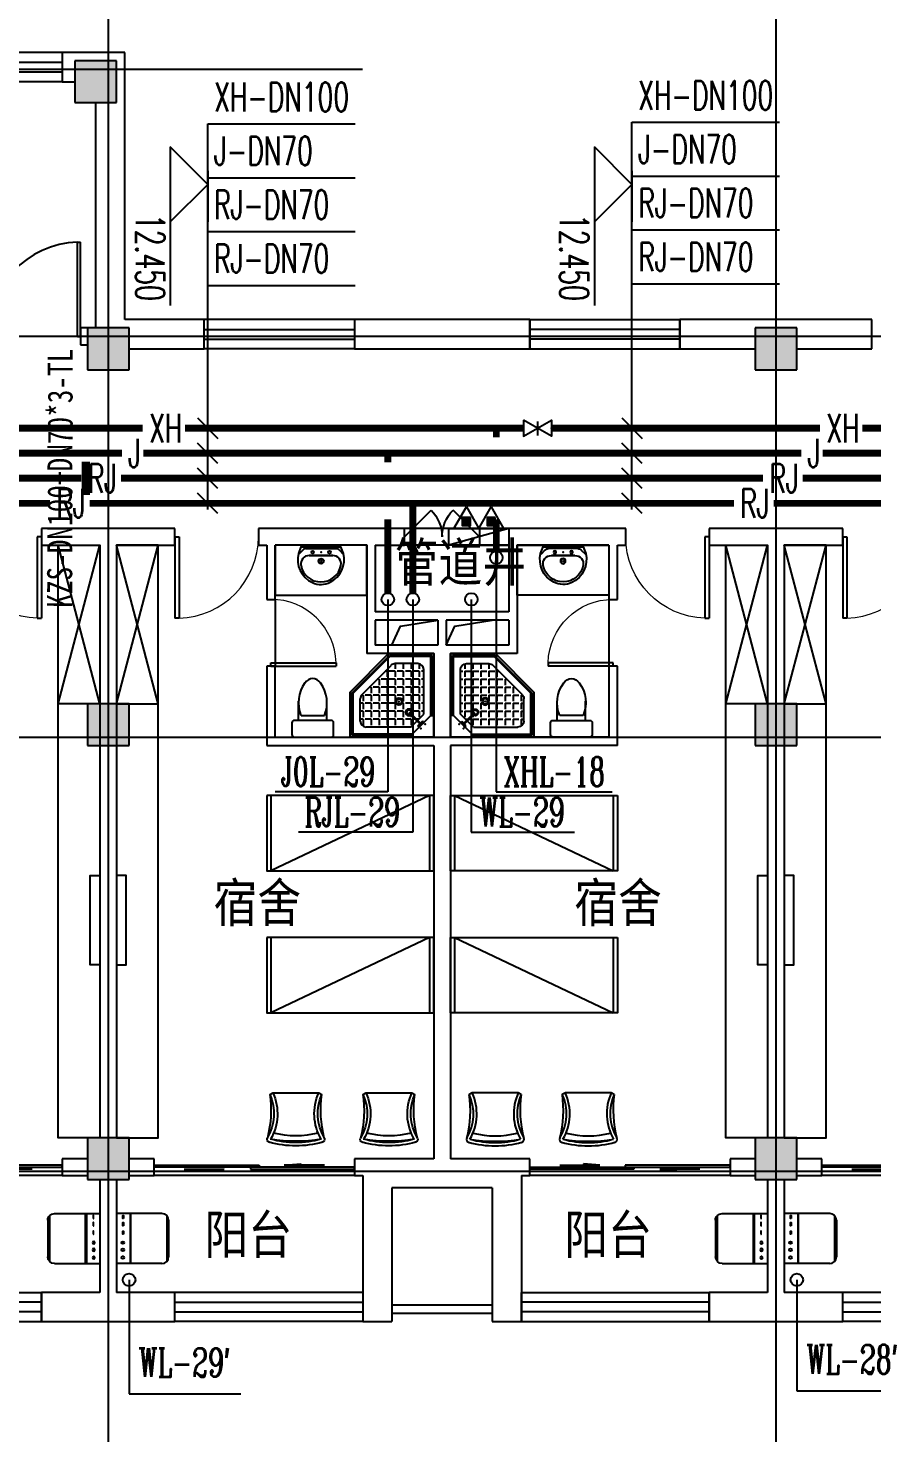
# Model space of a CAD drawing. Extents: x 0 to 2838408, y -923048 to 203859.
# Drawn here: x 2360257 to 2370367, y -689675 to -672850 of the extents above; entities that cross this region are included whole.
import ezdxf
from ezdxf.enums import TextEntityAlignment as Align

# ---------------------------------------------------------------- set-up
doc = ezdxf.new("R2010")
doc.units = 0
doc.header["$LTSCALE"] = 1000
for name, color, linetype in [('A-Fixt', 81, 'Continuous'), ('CLAYER', 7, 'Continuous'), ('COLUMN', 9, 'Continuous'), ('DIM_污水', 3, 'Continuous'), ('DIM_消防', 3, 'Continuous'), ('DIM_热给水', 3, 'Continuous'), ('DIM_给水', 3, 'Continuous'), ('DOOR_FIRE', 4, 'Continuous'), ('DOTE', 8, 'Continuous'), ('E2-栏杆', 92, 'Continuous'), ('EQUIP_灭火器', 7, 'Continuous'), ('PIPE-消防', 1, 'Continuous'), ('PIPE-热给水', 5, 'Continuous'), ('PIPE-给水', 3, 'Continuous'), ('PUB_HATCH', 8, 'Continuous'), ('PUB_TEXT', 7, 'Continuous'), ('TEXT_消防', 7, 'Continuous'), ('TEXT_热给水', 7, 'Continuous'), ('TEXT_给水', 7, 'Continuous'), ('TWT_ELEV', 3, 'Continuous'), ('VALVE_消防', 7, 'Continuous'), ('VPIPE-污水', 2, 'Continuous'), ('VPIPE-消防', 1, 'Continuous'), ('VPIPE-热给水', 5, 'Continuous'), ('VPIPE-给水', 3, 'Continuous'), ('WALL', 9, 'Continuous'), ('WINDOW', 4, 'Continuous'), ('WP_F', 1, 'Continuous'), ('XREF', 8, 'Continuous'), ('抗震支吊架', 2, 'Continuous'), ('洁具', 213, 'Continuous'), ('配景', 3, 'Continuous'), ('附件', 70, 'Continuous')]:
    doc.layers.add(name, color=color, linetype=linetype)
doc.styles.add('_TWT_DIM_ELE', font='SIMPLEX', dxfattribs={"width": 0.8, "height": 2.3, "bigfont": 'HZTXT'})
doc.styles.add('_TWT_PIPEDN', font='SIMPLEX', dxfattribs={"width": 0.8, "height": 2.3, "bigfont": 'HZTXT'})
doc.styles.add('_TWT_PIPETEXT', font='SIMPLEX', dxfattribs={"width": 0.8, "height": 2.3, "bigfont": 'HZTXT'})
doc.styles.add('_TWT_SERIAL', font='COMPLEX', dxfattribs={"width": 0.8, "height": 2.3, "bigfont": 'HZTXT'})
doc.styles.add('HZ', font='aaa等高度-单线.shx', dxfattribs={"width": 0.7, "height": 50, "bigfont": 'aaa-hztxt.shx'})
doc.styles.add('kzcad', font='', dxfattribs={"width": 0.8})
doc.styles.get("Standard").update_dxf_attribs({"font": 'geniso.shx', "bigfont": 'hztxt.shx'})
doc.styles.get('kzcad').set_extended_font_data('SimSun')

# ---------------------------------------------------------------- blocks, each defined once
blk = doc.blocks.new('$TwtSys$00000546')
h = blk.add_hatch()
h.set_pattern_fill('ANSI31', color=256, scale=200, style=0)
h.set_pattern_definition([(45, (-38543.802, -6670.83), (-17.67767, 17.67767), [])])
h.paths.add_polyline_path([(-65, 174), (65, 174), (65, 44), (-65, 44)])
for points in [[(0, 344), (-198, 0), (198, 0)], [(-65, 174), (65, 174), (65, 44), (-65, 44)]]:
    blk.add_lwpolyline(points, close=True)
blk = doc.blocks.new('A$C29581A72')
at = {"layer": '附件'}
blk.add_line((750, 200), (30, 0), dxfattribs=at)
blk.add_lwpolyline([(30, 200), (750, 200), (750, 0), (30, 0), (30, 200)], dxfattribs=at)
blk.add_solid([(750, 200), (30, 0), (750, 0), (750, 200)], dxfattribs=at)
at = {"layer": 'EQUIP_灭火器', "xscale": 0.75, "yscale": -0.75, "zscale": 0.75, "rotation": 180}
for p in [(241, 200), (539, 200)]:
    blk.add_blockref('$TwtSys$00000546', p, dxfattribs=at)
at = {"style": 'HZ', "flags": 1}
for tag in ['WHAT', 'SPEC', 'UNIT']:
    blk.add_attdef(tag, (375, 0), '', height=0.001, dxfattribs=at)
blk = doc.blocks.new('1F平面-CAD导入_dwg_Drawing4_t3_dwg_$plan$00001613-474159-1F-927810-1F')
at = {"layer": '洁具'}
for p, q in [((-200, 170), (-430, 170)), ((-30, 250), (-170, 250)), ((-260, -140), (-260, 140)), ((-200, -170), (-200, -220)), ((-170, -250), (-30, -250))]:
    blk.add_line(p, q, dxfattribs=at)
for points in [[(-200, 220), (-200, 170), (-200, -170), (-430, -170)], [(0, -220), (0, 220)]]:
    blk.add_lwpolyline(points, dxfattribs=at)
for centre, radius, start, end in [((-413, -227), 398, 67.4505, 126.6381), ((-170, 220), 30, 90, 180), ((-30, 220), 30, 0, 90), ((-590, 0), 110, 123.4509, 236.5491), ((-413, 227), 398, 233.3619, 292.5495), ((-170, -220), 30, 180, 270), ((-30, -220), 30, 270, 0)]:
    blk.add_arc(centre, radius, start, end, dxfattribs=at)
blk = doc.blocks.new('$lvtry$00000169')
at = {"color": 0}
for p, q in [((259, -36), (259, 0)), ((259, -36), (36, -259)), ((276, -120), (120, -276)), ((144, -151), (291, -298)), ((151, -144), (298, -291)), ((259, -24), (976, -24)), ((259, -36), (964, -36)), ((270, -213), (270, -143)), ((276, -120), (808, -120)), ((366, -213), (366, -143)), ((462, -213), (462, -143)), ((558, -213), (558, -143)), ((655, -213), (655, -143)), ((751, -213), (751, -143)), ((847, -213), (847, -143)), ((964, -36), (976, -24)), ((964, -36), (964, -525)), ((976, -24), (976, -530)), ((36, -259), (0, -259)), ((24, -259), (24, -976)), ((36, -259), (36, -964)), ((120, -276), (120, -808)), ((120, -309), (147, -309)), ((173, -309), (173, -239)), ((173, -309), (243, -309)), ((173, -405), (173, -335)), ((183, -213), (205, -213)), ((220, -213), (243, -213)), ((270, -213), (340, -213)), ((270, -263), (270, -239)), ((270, -405), (270, -335)), ((334, -309), (340, -309)), ((366, -213), (436, -213)), ((366, -309), (366, -239)), ((366, -309), (436, -309)), ((366, -405), (366, -335)), ((462, -213), (532, -213)), ((462, -309), (462, -239)), ((462, -309), (532, -309)), ((462, -405), (462, -335)), ((558, -213), (628, -213)), ((558, -309), (558, -239)), ((558, -309), (628, -309)), ((558, -405), (558, -335)), ((655, -213), (725, -213)), ((655, -309), (655, -239)), ((655, -309), (725, -309)), ((655, -405), (655, -335)), ((751, -213), (821, -213)), ((751, -309), (751, -239)), ((751, -309), (821, -309)), ((751, -405), (751, -335)), ((847, -213), (880, -213)), ((847, -309), (847, -239)), ((847, -309), (880, -309)), ((847, -405), (847, -335)), ((880, -192), (880, -460)), ((120, -405), (147, -405)), ((120, -501), (147, -501)), ((173, -405), (243, -405)), ((173, -501), (173, -431)), ((173, -501), (243, -501)), ((270, -405), (340, -405)), ((270, -501), (270, -431)), ((270, -501), (340, -501)), ((366, -405), (379, -405)), ((366, -501), (366, -431)), ((366, -501), (436, -501)), ((462, -405), (532, -405)), ((462, -501), (462, -431)), ((462, -501), (532, -501)), ((558, -405), (628, -405)), ((558, -501), (558, -431)), ((558, -501), (628, -501)), ((655, -405), (725, -405)), ((655, -501), (655, -431)), ((655, -501), (725, -501)), ((751, -405), (821, -405)), ((751, -501), (751, -431)), ((751, -501), (821, -501)), ((847, -405), (880, -405)), ((847, -501), (847, -431)), ((847, -501), (867, -501)), ((120, -598), (147, -598)), ((173, -598), (173, -528)), ((173, -598), (243, -598)), ((173, -694), (173, -624)), ((270, -598), (270, -528)), ((270, -598), (340, -598)), ((270, -694), (270, -624)), ((366, -598), (366, -528)), ((366, -598), (436, -598)), ((366, -694), (366, -624)), ((462, -598), (462, -528)), ((462, -598), (532, -598)), ((462, -694), (462, -624)), ((859, -511), (511, -859)), ((964, -525), (525, -964)), ((976, -530), (530, -976)), ((558, -598), (558, -528)), ((558, -598), (628, -598)), ((558, -694), (558, -624)), ((655, -598), (655, -528)), ((655, -598), (725, -598)), ((655, -694), (655, -624)), ((751, -598), (751, -528)), ((751, -598), (773, -598)), ((964, -525), (976, -530)), ((120, -694), (147, -694)), ((120, -790), (147, -790)), ((173, -694), (243, -694)), ((173, -790), (173, -720)), ((173, -790), (243, -790)), ((173, -878), (173, -816)), ((270, -694), (340, -694)), ((270, -790), (270, -720)), ((270, -790), (340, -790)), ((270, -880), (270, -816)), ((366, -694), (436, -694)), ((366, -790), (366, -720)), ((366, -790), (436, -790)), ((366, -880), (366, -816)), ((462, -694), (532, -694)), ((462, -790), (462, -720)), ((462, -790), (532, -790)), ((462, -880), (462, -816)), ((558, -694), (628, -694)), ((558, -790), (558, -720)), ((558, -790), (580, -790)), ((655, -694), (676, -694)), ((36, -964), (24, -976)), ((24, -976), (530, -976)), ((36, -964), (525, -964)), ((192, -880), (460, -880)), ((525, -964), (530, -976))]:
    blk.add_line(p, q, dxfattribs=at)
blk.add_lwpolyline([(0, 0), (0, -1000), (540, -1000), (1000, -540), (1000, 0)], close=True)
for points in [[(0, 0), (0, -1000)], [(0, 0), (1000, 0)], [(1000, 0), (1000, -540)], [(136, -190), (148, -178), (132, -162), (121, -174)], [(190, -136), (178, -148), (162, -132), (174, -121)], [(1000, -540), (540, -1000)], [(0, -1000), (540, -1000)]]:
    blk.add_lwpolyline(points, close=True, dxfattribs=at)
for radius in [43.8, 31.1]:
    blk.add_circle((416, -428), radius, dxfattribs=at)
for centre, radius, start, end in [((808, -192), 72, 0, 90), ((296, -296), 40.6, 142.583, 128.4197), ((296, -296), 28.6, 145.828, 125.6599), ((808, -460), 72, 315, 0), ((192, -808), 72, 180, 270), ((460, -808), 72, 270, 315)]:
    blk.add_arc(centre, radius, start, end, dxfattribs=at)
for p in [(103, -156, 0), (156, -102, 0), (416, -428, 0)]:
    blk.add_point(p, dxfattribs=at)
blk = doc.blocks.new('$lvtry$00000178')
at = {"color": 0}
for p, q in [((-238, 0), (238, 0)), ((-214, -36), (-272, -91)), ((-180, -23), (180, -23)), ((-142, -105), (140, -105)), ((140, -105), (-142, -105)), ((216, -37), (268, -91))]:
    blk.add_line(p, q, dxfattribs=at)
blk.add_lwpolyline([(-104, -430, 0.224698), (110, -425, 0.348046), (269, -79), (239, 0), (-241, 0), (-271, -79, 0.356844)], format="xyb", close=True, dxfattribs=at)
for centre, radius in [((-100, -65), 16.3), ((1, -172), 31.6), ((100, -65), 16.3)]:
    blk.add_circle(centre, radius, dxfattribs=at)
at = {"color": 0, "lineweight": 13}
blk.add_circle((1, -172), 23, dxfattribs=at)
at = {"color": 0}
for centre, radius, start, end in [((-142, -205), 100, 90, 190.5602), ((-180, -73), 50, 90, 133.181), ((140, -205), 100, 349.4398, 90), ((180, -73), 50, 44.5607, 90), ((-1, -179), 243, 190.5602, 349.4398)]:
    blk.add_arc(centre, radius, start, end, dxfattribs=at)
for p in [(0, -65), (1, -172)]:
    blk.add_point(p, dxfattribs=at)
blk = doc.blocks.new('A$C70365C93')
at = {"layer": '洁具'}
blk.add_lwpolyline([(-1900, 2300), (-1900, 1700), (-800, 1700), (-800, 2300)], close=True, dxfattribs=at)
blk.add_blockref('$lvtry$00000178', (-1350, 2280), dxfattribs=at)
at = {"layer": '洁具', "rotation": 180}
blk.add_blockref('$lvtry$00000169', (0, 0), dxfattribs=at)
at = {"layer": '洁具', "extrusion": (0, 0, -1), "xscale": -1, "zscale": -1, "rotation": 90}
blk.add_blockref('1F平面-CAD导入_dwg_Drawing4_t3_dwg_$plan$00001613-474159-1F-927810-1F', (1450, 0), dxfattribs=at)
blk = doc.blocks.new('单人床')
at = {"layer": 'A-Fixt'}
for p, q in [((47774, 13973), (48674, 13973)), ((47774, 12073), (48674, 13973)), ((47774, 12073), (48674, 12073))]:
    blk.add_line(p, q, dxfattribs=at)
blk.add_lwpolyline([(47774, 14023), (48674, 14023), (48674, 12023), (47774, 12023), (47774, 14023)], dxfattribs=at)
blk = doc.blocks.new('CH_AP01')
for p, q in [((-311, 17), (-275, 0)), ((-275, 0), (275, 0)), ((275, 0), (311, 17))]:
    blk.add_line(p, q)
for centre, radius, start, end in [((-307, 555), 37.8, 100.1859, 202.8359), ((-1658, 202), 1360, 352.1659, 14.4283), ((-824, 250), 563, 335.5038, 31.0903), ((0, -579), 1213, 74.7104, 105.2896), ((0, -579), 1173, 75.0287, 104.9713), ((0, -1278), 1857, 80.611, 99.389), ((-824, 250), 603, 335.5038, 30.2691), ((0, -579), 1093, 75.8767, 104.1233), ((824, 250), 603, 149.7309, 204.4962), ((824, 250), 563, 148.9097, 204.4962), ((1658, 202), 1360, 165.5717, 187.8341), ((307, 555), 37.8, 337.1641, 79.8141)]:
    blk.add_arc(centre, radius, start, end)
blk = doc.blocks.new('A$C61295E98')
at = {"color": 3}
for p, q in [((544, 598), (0, 598)), ((0, 598), (0, 0)), ((161, 598), (161, 0)), ((170, 0), (170, 598)), ((603, 572), (603, 26)), ((624, 518), (624, 80)), ((544, 0), (0, 0))]:
    blk.add_line(p, q, dxfattribs=at)
for points in [[(82, 540), (75, 540), (75, 577), (82, 577)], [(82, 453), (75, 453), (75, 490), (82, 490)], [(82, 353), (75, 353), (75, 389), (82, 389)]]:
    blk.add_lwpolyline(points, close=True, dxfattribs=at)
for centre in [(74, 250), (74, 164), (74, 71)]:
    blk.add_circle(centre, 15.7, dxfattribs=at)
for centre, start, end in [((544, 518), 360, 90), ((544, 80), 270, 0)]:
    blk.add_arc(centre, 80, start, end, dxfattribs=at)
blk = doc.blocks.new('宿舍')
at = {"layer": 'A-Fixt'}
for p, q in [((47854, 13802), (48354, 15702)), ((48354, 13802), (47854, 15702)), ((47854, 13802), (48354, 13802))]:
    blk.add_line(p, q, dxfattribs=at)
for points in [[(47854, 8602), (48354, 8602), (48354, 15702), (47854, 15702)], [(47854, 10676), (47970, 10676), (47970, 11743), (47854, 11743)]]:
    blk.add_lwpolyline(points, close=True, dxfattribs=at)
at = {"xscale": -1, "rotation": 90}
for p in [(63677, 60475), (63677, 58775)]:
    blk.add_blockref('单人床', p, dxfattribs=at)
at = {"layer": 'A-Fixt', "xscale": -1, "rotation": 180}
for p in [(50002, 9140), (51117, 9140)]:
    blk.add_blockref('CH_AP01', p, dxfattribs=at)
at = {"layer": '配景', "color": 252}
blk.add_blockref('A$C61295E98', (47854, 7097), dxfattribs=at)
blk = doc.blocks.new('$WINLIB2D$00000001')
at = {"color": 0}
for points in [[(-0.5, 0.5), (-0.5, -0.5)], [(-0.5, 0.5), (0.5, 0.5)], [(0.5, -0.5), (0.5, 0.5)], [(0.5, 0.1667), (-0.5, 0.1667)], [(0.5, -0.1667), (-0.5, -0.1667)], [(-0.5, -0.5), (0.5, -0.5)]]:
    blk.add_lwpolyline(points, dxfattribs=at)
blk = doc.blocks.new('$DorLib2D$00000131')
at = {"color": 0, "linetype": 'Continuous'}
for p, q in [((0.15, 0.125), (0.2319, 0.1973)), ((0.2319, 0.1973), (0.2319, 0.125)), ((-0.5, 0.125), (-0.5, 0)), ((0.0192, 0.125), (-0.5, 0.125)), ((0.0192, 0), (0.0192, 0.125)), ((0.35, 0.125), (0.15, 0.125)), ((-0.5, 0), (0.0192, 0)), ((-0.024, 0), (0.5, 0)), ((-0.024, -0.125), (-0.024, 0)), ((0.5, 0), (0.5, -0.125)), ((-0.35, -0.125), (-0.15, -0.125)), ((-0.2319, -0.1973), (-0.2319, -0.125)), ((-0.15, -0.125), (-0.2319, -0.1973)), ((0.5, -0.125), (-0.024, -0.125))]:
    blk.add_line(p, q, dxfattribs=at)
blk = doc.blocks.new('$DorLib2D$00000225')
at = {"color": 0}
for p, q in [((0.475, -0.001), (0.475, 0.752)), ((0.475, 0.752), (0.5, 0.752)), ((0.5, -0.001), (0.5, 0.752)), ((-0.5, 0), (-0.5, 0.252)), ((-0.475, 0.252), (-0.5, 0.252)), ((-0.475, 0), (-0.475, 0.252)), ((-0.475, 0), (-0.5, 0)), ((0.475, -0.001), (0.5, -0.001))]:
    blk.add_line(p, q, dxfattribs=at)
for centre, radius, start, end in [((0.505, -0.002), 0.755, 92.2493, 179.7238), ((-0.501, 0.003), 0.251, 359.7899, 84.0974)]:
    blk.add_arc(centre, radius, start, end, dxfattribs=at)
blk = doc.blocks.new('$DorLib2D$00000116')
at = {"color": 0}
for p, q in [((-0.5, 0), (-0.146, 0.354)), ((0.5, 0), (0.146, 0.354))]:
    blk.add_line(p, q, dxfattribs=at)
for centre, start, end in [((-0.5, 0), 0, 45), ((0.5, 0), 135, 180)]:
    blk.add_arc(centre, 0.5, start, end, dxfattribs=at)
blk = doc.blocks.new('$DorLib2D$00000001')
for p, q in [((0.45, 0.975), (0.5, 0.975)), ((0.45, 0), (0.45, 0.975)), ((0.5, 0), (0.5, 0.975)), ((0.5, 0), (0.45, 0))]:
    blk.add_line(p, q)
at = {"lineweight": 13}
blk.add_arc((0.475, 0), 0.975, 91.4693, 180, dxfattribs=at)
blk = doc.blocks.new('4F1')
at = {"layer": 'PUB_HATCH'}
for points in [[(2361316.7, -673241.3), (2360816.7, -673241.3), (2360816.7, -673741.3), (2361316.7, -673741.3)], [(2361466.7, -676441.3), (2360966.7, -676441.3), (2360966.7, -676941.3), (2361466.7, -676941.3)], [(2369466.7, -676441.3), (2368966.7, -676441.3), (2368966.7, -676941.3), (2369466.7, -676941.3)], [(2361466.7, -680941.3), (2360966.7, -680941.3), (2360966.7, -681441.3), (2361466.7, -681441.3)], [(2369466.7, -680941.3), (2368966.7, -680941.3), (2368966.7, -681441.3), (2369466.7, -681441.3)], [(2361466.7, -686141.3), (2360966.7, -686141.3), (2360966.7, -686641.3), (2361466.7, -686641.3)], [(2369466.7, -686141.3), (2368966.7, -686141.3), (2368966.7, -686641.3), (2369466.7, -686641.3)]]:
    blk.add_hatch(color=256, dxfattribs=at).paths.add_polyline_path(points)
for points in [[(2364616.7, -680241.3), (2364720.3, -680011), (2365166.7, -679941.3)], [(2365266.7, -680241.3), (2365370.3, -680011), (2365816.7, -679941.3)]]:
    blk.add_lwpolyline(points)
at = {"layer": 'COLUMN'}
for p, q in [((2361316.7, -673241.3), (2360816.7, -673241.3)), ((2360816.7, -673241.3), (2360816.7, -673741.3)), ((2361316.7, -673741.3), (2361316.7, -673241.3)), ((2360816.7, -673741.3), (2361316.7, -673741.3)), ((2361466.7, -676441.3), (2360966.7, -676441.3)), ((2360966.7, -676441.3), (2360966.7, -676941.3)), ((2361466.7, -676941.3), (2361466.7, -676441.3)), ((2369466.7, -676441.3), (2368966.7, -676441.3)), ((2368966.7, -676441.3), (2368966.7, -676941.3)), ((2369466.7, -676941.3), (2369466.7, -676441.3)), ((2360966.7, -676941.3), (2361466.7, -676941.3)), ((2368966.7, -676941.3), (2369466.7, -676941.3)), ((2361466.7, -680941.3), (2360966.7, -680941.3)), ((2360966.7, -680941.3), (2360966.7, -681441.3)), ((2361466.7, -681441.3), (2361466.7, -680941.3)), ((2369466.7, -680941.3), (2368966.7, -680941.3)), ((2368966.7, -680941.3), (2368966.7, -681441.3)), ((2369466.7, -681441.3), (2369466.7, -680941.3)), ((2360966.7, -681441.3), (2361466.7, -681441.3)), ((2368966.7, -681441.3), (2369466.7, -681441.3)), ((2361466.7, -686141.3), (2360966.7, -686141.3)), ((2360966.7, -686141.3), (2360966.7, -686641.3)), ((2361466.7, -686641.3), (2361466.7, -686141.3)), ((2369466.7, -686141.3), (2368966.7, -686141.3)), ((2368966.7, -686141.3), (2368966.7, -686641.3)), ((2369466.7, -686641.3), (2369466.7, -686141.3)), ((2360966.7, -686641.3), (2361466.7, -686641.3)), ((2368966.7, -686641.3), (2369466.7, -686641.3))]:
    blk.add_line(p, q, dxfattribs=at)
at = {"layer": 'DOOR_FIRE'}
for p, q in [((2365666.7, -678841.3), (2364766.7, -678841.3)), ((2365666.7, -679041.3), (2364766.7, -679041.3))]:
    blk.add_line(p, q, dxfattribs=at)
at = {"layer": 'DOTE'}
for p, q in [((2361216.7, -606941.3), (2361216.7, -690141.3)), ((2369216.7, -606941.3), (2369216.7, -690141.3)), ((2343216.7, -673341.3), (2364264.3, -673341.3)), ((2343216.7, -676541.3), (2453916.7, -676541.3)), ((2343216.7, -681341.3), (2453916.7, -681341.3)), ((2343216.7, -686541.3), (2453916.7, -686541.3)), ((2343216.7, -686541.3), (2453916.7, -686541.3))]:
    blk.add_line(p, q, dxfattribs=at)
at = {"layer": 'E2-栏杆'}
for points in [[(2364616.7, -688141.3), (2365816.7, -688141.3)], [(2364616.7, -688241.3), (2365816.7, -688241.3)]]:
    blk.add_lwpolyline(points, dxfattribs=at)
at = {"layer": 'WALL'}
for p, q in [((2361416.7, -673141.3), (2360666.7, -673141.3)), ((2360666.7, -673141.3), (2360666.7, -673491.3)), ((2361416.7, -676341.3), (2361416.7, -673141.3)), ((2360666.7, -673491.3), (2360816.7, -673491.3)), ((2361066.7, -676441.3), (2361066.7, -673741.3)), ((2362366.7, -676341.3), (2361416.7, -676341.3)), ((2362366.7, -676691.3), (2362366.7, -676341.3)), ((2366266.7, -676341.3), (2364166.7, -676341.3)), ((2364166.7, -676341.3), (2364166.7, -676691.3)), ((2366266.7, -676691.3), (2366266.7, -676341.3)), ((2369216.7, -676341.3), (2368066.7, -676341.3)), ((2368066.7, -676341.3), (2368066.7, -676691.3)), ((2370366.7, -676341.3), (2369216.7, -676341.3)), ((2370366.7, -676691.3), (2370366.7, -676341.3)), ((2360966.7, -676441.3), (2360886.7, -676441.3)), ((2360886.7, -676441.3), (2360886.7, -676641.3)), ((2360886.7, -676641.3), (2360966.7, -676641.3)), ((2361466.7, -676691.3), (2362366.7, -676691.3)), ((2364166.7, -676691.3), (2366266.7, -676691.3)), ((2368066.7, -676691.3), (2368966.7, -676691.3)), ((2369466.7, -676691.3), (2370366.7, -676691.3)), ((2361216.7, -678841.3), (2360416.7, -678841.3)), ((2360416.7, -678841.3), (2360416.7, -679041.3)), ((2362016.7, -678841.3), (2361216.7, -678841.3)), ((2362016.7, -679041.3), (2362016.7, -678841.3)), ((2363116.7, -678841.3), (2363016.7, -678841.3)), ((2363016.7, -678841.3), (2363016.7, -679041.3)), ((2364316.7, -678841.3), (2363116.7, -678841.3)), ((2364766.7, -678841.3), (2364316.7, -678841.3)), ((2364766.7, -679041.3), (2364766.7, -678841.3)), ((2366116.7, -678841.3), (2365666.7, -678841.3)), ((2365666.7, -678841.3), (2365666.7, -679041.3)), ((2367316.7, -678841.3), (2366116.7, -678841.3)), ((2367416.7, -678841.3), (2367316.7, -678841.3)), ((2367416.7, -679041.3), (2367416.7, -678841.3)), ((2369216.7, -678841.3), (2368416.7, -678841.3)), ((2368416.7, -678841.3), (2368416.7, -679041.3)), ((2370016.7, -678841.3), (2369216.7, -678841.3)), ((2370016.7, -679041.3), (2370016.7, -678841.3)), ((2360416.7, -679041.3), (2361116.7, -679041.3)), ((2361116.7, -679041.3), (2361116.7, -680941.3)), ((2361316.7, -679041.3), (2361316.7, -680941.3)), ((2361316.7, -679041.3), (2362016.7, -679041.3)), ((2363016.7, -679041.3), (2363116.7, -679041.3)), ((2363116.7, -679041.3), (2363116.7, -679691.3)), ((2364316.7, -679041.3), (2363216.7, -679041.3)), ((2363216.7, -679691.3), (2363216.7, -679041.3)), ((2364316.7, -679041.3), (2364316.7, -679841.3)), ((2364416.7, -679041.3), (2364766.7, -679041.3)), ((2364416.7, -679041.3), (2364416.7, -679841.3)), ((2365666.7, -679041.3), (2366016.7, -679041.3)), ((2366016.7, -679041.3), (2366016.7, -679841.3)), ((2367216.7, -679041.3), (2366116.7, -679041.3)), ((2366116.7, -679041.3), (2366116.7, -679841.3)), ((2367216.7, -679041.3), (2367216.7, -679691.3)), ((2367316.7, -679691.3), (2367316.7, -679041.3)), ((2367316.7, -679041.3), (2367416.7, -679041.3)), ((2368416.7, -679041.3), (2369116.7, -679041.3)), ((2369116.7, -679041.3), (2369116.7, -680941.3)), ((2369316.7, -679041.3), (2369316.7, -680941.3)), ((2369316.7, -679041.3), (2370016.7, -679041.3)), ((2363116.7, -679691.3), (2363216.7, -679691.3)), ((2367216.7, -679691.3), (2367316.7, -679691.3)), ((2364316.7, -679841.3), (2364316.7, -680341.3)), ((2365216.7, -679841.3), (2364416.7, -679841.3)), ((2366016.7, -679841.3), (2365216.7, -679841.3)), ((2366116.7, -679841.3), (2366116.7, -680341.3)), ((2365166.7, -679941.3), (2364416.7, -679941.3)), ((2364416.7, -679941.3), (2364416.7, -680241.3)), ((2365166.7, -679941.3), (2365166.7, -680241.3)), ((2366016.7, -679941.3), (2365266.7, -679941.3)), ((2365266.7, -679941.3), (2365266.7, -680241.3)), ((2366016.7, -679941.3), (2366016.7, -680241.3)), ((2365116.7, -680341.3), (2364316.7, -680341.3)), ((2365166.7, -680241.3), (2364416.7, -680241.3)), ((2365116.7, -680341.3), (2365116.7, -681341.3)), ((2366016.7, -680241.3), (2365266.7, -680241.3)), ((2365316.7, -680341.3), (2365316.7, -681341.3)), ((2366116.7, -680341.3), (2365316.7, -680341.3)), ((2363216.7, -680491.3), (2363116.7, -680491.3)), ((2363116.7, -680491.3), (2363116.7, -681441.3)), ((2363216.7, -681341.3), (2363216.7, -680491.3)), ((2367316.7, -680491.3), (2367216.7, -680491.3)), ((2367216.7, -680491.3), (2367216.7, -681341.3)), ((2367316.7, -681441.3), (2367316.7, -680491.3)), ((2363216.7, -681341.3), (2365116.7, -681341.3)), ((2367216.7, -681341.3), (2365316.7, -681341.3)), ((2361116.7, -681441.3), (2361116.7, -686141.3)), ((2361316.7, -681441.3), (2361316.7, -686141.3)), ((2363116.7, -681441.3), (2365116.7, -681441.3)), ((2365116.7, -681441.3), (2365116.7, -686391.3)), ((2367316.7, -681441.3), (2365316.7, -681441.3)), ((2365316.7, -681441.3), (2365316.7, -686391.3)), ((2369116.7, -681441.3), (2369116.7, -686141.3)), ((2369316.7, -681441.3), (2369316.7, -686141.3)), ((2360966.7, -686391.3), (2360666.7, -686391.3)), ((2360666.7, -686391.3), (2360666.7, -686591.3)), ((2361766.7, -686391.3), (2361466.7, -686391.3)), ((2361766.7, -686591.3), (2361766.7, -686391.3)), ((2364516.7, -686391.3), (2364166.7, -686391.3)), ((2364166.7, -686391.3), (2364166.7, -686591.3)), ((2365116.7, -686391.3), (2364516.7, -686391.3)), ((2365916.7, -686391.3), (2365316.7, -686391.3)), ((2366266.7, -686391.3), (2365916.7, -686391.3)), ((2366266.7, -686591.3), (2366266.7, -686391.3)), ((2368966.7, -686391.3), (2368666.7, -686391.3)), ((2368666.7, -686391.3), (2368666.7, -686591.3)), ((2369766.7, -686391.3), (2369466.7, -686391.3)), ((2369766.7, -686591.3), (2369766.7, -686391.3)), ((2360666.7, -686591.3), (2360966.7, -686591.3)), ((2361466.7, -686591.3), (2361766.7, -686591.3)), ((2364166.7, -686591.3), (2364266.7, -686591.3)), ((2364266.7, -686591.3), (2364266.7, -687991.3)), ((2366166.7, -686591.3), (2366166.7, -687991.3)), ((2366166.7, -686591.3), (2366266.7, -686591.3)), ((2368666.7, -686591.3), (2368966.7, -686591.3)), ((2369466.7, -686591.3), (2369766.7, -686591.3)), ((2361116.7, -686641.3), (2361116.7, -687991.3)), ((2361316.7, -686641.3), (2361316.7, -687991.3)), ((2364616.7, -686741.3), (2364616.7, -688341.3)), ((2365216.7, -686741.3), (2364616.7, -686741.3)), ((2365816.7, -686741.3), (2365216.7, -686741.3)), ((2365816.7, -686741.3), (2365816.7, -688341.3)), ((2369116.7, -686641.3), (2369116.7, -687991.3)), ((2369316.7, -686641.3), (2369316.7, -687991.3)), ((2361116.7, -687991.3), (2360416.7, -687991.3)), ((2360416.7, -687991.3), (2360416.7, -688341.3)), ((2362016.7, -687991.3), (2361316.7, -687991.3)), ((2362016.7, -688341.3), (2362016.7, -687991.3)), ((2364266.7, -687991.3), (2364266.7, -688341.3)), ((2366166.7, -688341.3), (2366166.7, -687991.3)), ((2369116.7, -687991.3), (2368416.7, -687991.3)), ((2368416.7, -687991.3), (2368416.7, -688341.3)), ((2370016.7, -687991.3), (2369316.7, -687991.3)), ((2370016.7, -688341.3), (2370016.7, -687991.3)), ((2360416.7, -688341.3), (2361216.7, -688341.3)), ((2361216.7, -688341.3), (2362016.7, -688341.3)), ((2364266.7, -688341.3), (2364616.7, -688341.3)), ((2365816.7, -688341.3), (2366166.7, -688341.3)), ((2368416.7, -688341.3), (2369216.7, -688341.3)), ((2369216.7, -688341.3), (2370016.7, -688341.3))]:
    blk.add_line(p, q, dxfattribs=at)
at = {"layer": 'WINDOW'}
for p, q in [((2363216.7, -679691.3), (2363216.7, -680491.3)), ((2367216.7, -679691.3), (2367216.7, -680491.3)), ((2360666.7, -686591.3), (2358266.7, -686591.3)), ((2364166.7, -686591.3), (2361766.7, -686591.3)), ((2368666.7, -686591.3), (2366266.7, -686591.3)), ((2372166.7, -686591.3), (2369766.7, -686591.3))]:
    blk.add_line(p, q, dxfattribs=at)
at = {"xscale": -1, "rotation": 359.9999999999999}
for name, p in [('宿舍', (2408970.6, -694743)), ('A$C70365C93', (2365316.7, -681341.3)), ('宿舍', (2416970.6, -694743))]:
    blk.add_blockref(name, p, dxfattribs=at)
for name, p in [('宿舍', (2313462.9, -694743)), ('A$C70365C93', (2365116.7, -681341.3)), ('宿舍', (2321462.9, -694743))]:
    blk.add_blockref(name, p)
at = {"layer": 'DOOR_FIRE', "zscale": 200}
for name, p, xscale, yscale, rotation in [('$DorLib2D$00000225', (2360136.7, -676541.3), -1500, -1500, 180), ('$DorLib2D$00000116', (2365216.7, -678941.3), 900, -900, 179.9999999994664)]:
    blk.add_blockref(name, p, dxfattribs=dict(at, xscale=xscale, yscale=yscale, rotation=rotation))
at = {"layer": 'WINDOW'}
for name, p, xscale, yscale, zscale, rotation in [('$WINLIB2D$00000001', (2359966.7, -673316.3), 1400, -350, 1400, 180), ('$DorLib2D$00000001', (2363166.7, -680091.3), 800, 800, 800, 269.9999999994664), ('$DorLib2D$00000001', (2367266.7, -680091.3), 800, -800, 800, 269.9999999994664), ('$DorLib2D$00000131', (2359466.7, -686491.3), -2400, 200, -2400, 180), ('$DorLib2D$00000131', (2362966.7, -686491.3), 2400, 200, 2400, 180), ('$DorLib2D$00000131', (2367466.7, -686491.3), -2400, 200, -2400, 180), ('$DorLib2D$00000131', (2370966.7, -686491.3), 2400, 200, 2400, 180), ('$WINLIB2D$00000001', (2359291.7, -688166.3), -2249.999999993481, -350, -2249.999999993481, 180), ('$WINLIB2D$00000001', (2363141.7, -688166.3), 2249.999999993481, -350, 2249.999999993481, 180), ('$WINLIB2D$00000001', (2367291.7, -688166.3), -2249.999999993481, -350, -2249.999999993481, 180), ('$WINLIB2D$00000001', (2371141.7, -688166.3), 2249.999999993481, -350, 2249.999999993481, 179.999999999996)]:
    blk.add_blockref(name, p, dxfattribs=dict(at, xscale=xscale, yscale=yscale, zscale=zscale, rotation=rotation))
for name, p, xscale, yscale, zscale in [('$WINLIB2D$00000001', (2363266.7, -676516.3), -1800, 350, -1800), ('$WINLIB2D$00000001', (2367166.7, -676516.3), 1800, 350, 1800), ('$DorLib2D$00000001', (2359916.7, -678941.3), 1000, -1000, 1000), ('$DorLib2D$00000001', (2362516.7, -678941.3), -1000, -1000, -1000), ('$DorLib2D$00000001', (2367916.7, -678941.3), 1000, -1000, 1000), ('$DorLib2D$00000001', (2370516.7, -678941.3), -1000, -1000, -1000)]:
    blk.add_blockref(name, p, dxfattribs=dict(at, xscale=xscale, yscale=yscale, zscale=zscale))
at = {"layer": 'CLAYER'}
blk.add_text('管道井', height=525, dxfattribs=at).set_placement((2364649.1, -679528.3))
at = {"layer": 'PUB_TEXT'}
for s, p in [('宿舍', (2362478.2, -683605.1)), ('宿舍', (2366800.4, -683605.1)), ('阳台', (2362370.5, -687579.4)), ('阳台', (2366681.1, -687579.4))]:
    blk.add_text(s, height=525, dxfattribs=at).set_placement(p)
blk = doc.blocks.new('$VALVE$00000296')
for points in [[(-125, 72), (-125, -72), (125, 72), (125, -72), (-125, 72)], [(0, 60), (0, -64)]]:
    blk.add_lwpolyline(points)
for p in [(-125, 0), (125, 0)]:
    blk.add_point(p)

msp = doc.modelspace()

# ---------------------------------------------------------------- linework, layer by layer
at = {"layer": 'DIM_污水'}
for p, q in [((2365566.7, -679691.3), (2365566.7, -682479.1)), ((2365566.7, -682479.1), (2366803.9, -682479.1))]:
    msp.add_line(p, q, dxfattribs=at)
at = {"layer": 'DIM_污水', "linetype": 'ByBlock'}
for p, q in [((2361466.7, -687841.3), (2361466.7, -689207.8)), ((2369466.7, -687841.3), (2369466.7, -689169.2)), ((2361466.7, -689207.8), (2362805.4, -689207.8)), ((2369466.7, -689169.2), (2370805.4, -689169.2))]:
    msp.add_line(p, q, dxfattribs=at)
at = {"layer": 'DIM_消防'}
for p, q in [((2365866.7, -679191.3), (2365866.7, -681996.1)), ((2365866.7, -681996.1), (2367256.3, -681996.1))]:
    msp.add_line(p, q, dxfattribs=at)
at = {"layer": 'DIM_热给水', "linetype": 'ByBlock'}
for p, q in [((2362409.7, -675931.7), (2362409.7, -673996.7)), ((2362409.7, -673996.7), (2364177.5, -673996.7)), ((2367491.3, -675911.9), (2367491.3, -673976.9)), ((2367491.3, -673976.9), (2369259.1, -673976.9)), ((2362409.7, -674641.7), (2364177.5, -674641.7)), ((2367491.3, -674621.9), (2369259.1, -674621.9)), ((2362409.7, -675286.7), (2364177.5, -675286.7)), ((2367491.3, -675266.9), (2369259.1, -675266.9)), ((2362409.7, -678616.3), (2362409.7, -675931.7)), ((2362409.7, -675931.7), (2364177.5, -675931.7)), ((2367491.3, -678616.3), (2367491.3, -675911.9)), ((2367491.3, -675911.9), (2369259.1, -675911.9)), ((2362287.7, -677519.3), (2362531.6, -677763.3)), ((2367369.3, -677519.3), (2367613.2, -677763.3)), ((2362531.6, -678063.3), (2362287.7, -677819.3)), ((2367613.2, -678063.3), (2367369.3, -677819.3)), ((2362531.6, -678363.3), (2362287.7, -678119.3)), ((2367613.2, -678363.3), (2367369.3, -678119.3)), ((2362531.6, -678663.3), (2362287.7, -678419.3)), ((2367613.2, -678663.3), (2367369.3, -678419.3))]:
    msp.add_line(p, q, dxfattribs=at)
at = {"layer": 'DIM_热给水'}
for p, q in [((2364866.7, -679691.3), (2364866.7, -682479.1)), ((2364866.7, -682479.1), (2363497.7, -682479.1))]:
    msp.add_line(p, q, dxfattribs=at)
at = {"layer": 'DIM_给水'}
for p, q in [((2364566.7, -679691.3), (2364566.7, -681996.1)), ((2364566.7, -681996.1), (2363218.1, -681996.1))]:
    msp.add_line(p, q, dxfattribs=at)
at = {"layer": 'PIPE-消防', "ltscale": 1.5, "const_width": 82.5}
for points in [[(2353758.7, -677641.3), (2361630.1, -677641.3)], [(2362137.6, -677641.3), (2365866.7, -677641.3)], [(2365866.7, -677750), (2365866.7, -677641.3)], [(2365866.7, -677641.3), (2366191.3, -677641.3)], [(2366528.8, -677641.3), (2369744.9, -677641.3)], [(2370252.3, -677641.3), (2377409.6, -677641.3)], [(2365866.7, -679116.3), (2365866.7, -678732.5)]]:
    msp.add_lwpolyline(points, dxfattribs=at)
at = {"layer": 'PIPE-热给水', "ltscale": 1.5, "const_width": 82.5}
for points in [[(2360894.5, -678241.3), (2352896.2, -678241.3)], [(2369062.3, -678241.3), (2361370.5, -678241.3)], [(2376584.8, -678241.3), (2369538.3, -678241.3)], [(2360518.9, -678541.3), (2356866.7, -678541.3)], [(2364866.7, -678541.3), (2360994.8, -678541.3)], [(2364866.7, -678541.3), (2364866.7, -679616.3)], [(2368713.2, -678541.3), (2364866.7, -678541.3)], [(2372866.7, -678541.3), (2369189.1, -678541.3)]]:
    msp.add_lwpolyline(points, dxfattribs=at)
at = {"layer": 'PIPE-给水', "ltscale": 1.5, "const_width": 82.5}
for points in [[(2361380.6, -677941.3), (2356566.7, -677941.3)], [(2364566.7, -677941.3), (2361635.7, -677941.3)], [(2364566.7, -677941.3), (2364566.7, -678050)], [(2369521.9, -677941.3), (2364566.7, -677941.3)], [(2372566.7, -677941.3), (2369777, -677941.3)], [(2364566.7, -678732.5), (2364566.7, -679616.3)]]:
    msp.add_lwpolyline(points, dxfattribs=at)
at = {"layer": 'TWT_ELEV', "linetype": 'ByBlock'}
for p, q in [((2362409.7, -674721.9), (2361959.7, -674271.9)), ((2361959.7, -674271.9), (2361959.7, -676172.9)), ((2367491.3, -674721.9), (2367041.3, -674271.9)), ((2367041.3, -674271.9), (2367041.3, -676172.9)), ((2362409.7, -674557.8), (2362409.7, -675171.9)), ((2367491.3, -674557.8), (2367491.3, -675171.9)), ((2362409.7, -674721.9), (2361959.7, -675171.9)), ((2367491.3, -674721.9), (2367041.3, -675171.9))]:
    msp.add_line(p, q, dxfattribs=at)
at = {"layer": 'VPIPE-污水'}
for centre in [(2365566.7, -679691.3), (2361466.7, -687841.3), (2369466.7, -687841.3)]:
    msp.add_circle(centre, 75, dxfattribs=at)
at = {"layer": 'VPIPE-消防'}
msp.add_circle((2365866.7, -679191.3), 75, dxfattribs=at)
at = {"layer": 'VPIPE-热给水'}
msp.add_circle((2364866.7, -679691.3), 75, dxfattribs=at)
at = {"layer": 'VPIPE-给水'}
msp.add_circle((2364566.7, -679691.3), 75, dxfattribs=at)
at = {"layer": '抗震支吊架', "color": 2, "const_width": 100}
msp.add_lwpolyline([(2360948, -678441.3), (2360948, -678041.3)], dxfattribs=at)

# ---------------------------------------------------------------- block references
at = {"layer": 'VALVE_消防', "linetype": 'ByBlock', "xscale": 1.35, "yscale": 1.35, "zscale": 1.35}
msp.add_blockref('$VALVE$00000296', (2366360, -677641.3), dxfattribs=at)
at = {"layer": 'WP_F'}
msp.add_blockref('A$C29581A72', (2365266.7, -679041.3), dxfattribs=at)
at = {"layer": 'XREF'}
msp.add_blockref('4F1', (0, 0), dxfattribs=at)

# ---------------------------------------------------------------- texts
at = {"layer": 'DIM_污水', "color": 7, "style": '_TWT_SERIAL', "width": 0.64}
msp.add_text('WL-29', height=345, dxfattribs=at).set_placement((2365662.4, -682410.1))
at = {"layer": 'DIM_污水', "color": 7, "linetype": 'ByBlock', "style": '_TWT_SERIAL', "width": 0.64}
for s, p in [("WL-28'", (2369579.8, -688965.5)), ("WL-29'", (2361579.8, -689004.1))]:
    msp.add_text(s, height=345, dxfattribs=at).set_placement(p)
at = {"layer": 'DIM_消防', "color": 7, "style": '_TWT_SERIAL', "width": 0.64}
msp.add_text('XHL-18', height=345, dxfattribs=at).set_placement((2365957.1, -681927.1))
at = {"layer": 'DIM_热给水', "color": 7, "linetype": 'ByBlock', "style": '_TWT_PIPEDN', "width": 0.64}
for s, p in [('XH-DN100', (2367566.3, -673826.9)), ('J-DN70', (2367566.3, -674471.9)), ('RJ-DN70', (2367566.3, -675116.9)), ('RJ-DN70', (2367566.3, -675761.9))]:
    msp.add_text(s, height=345, dxfattribs=at).set_placement(p)
for s, p in [('XH-DN100', (2362484.7, -673846.7)), ('J-DN70', (2362484.7, -674491.7)), ('RJ-DN70', (2362484.7, -675136.7)), ('RJ-DN70', (2362484.7, -675781.7))]:
    msp.add_text(s, height=345, rotation=360, dxfattribs=at).set_placement(p)
at = {"layer": 'DIM_热给水', "color": 7, "style": '_TWT_SERIAL', "width": 0.64}
msp.add_text('RJL-29', height=345, dxfattribs=at).set_placement((2363566.7, -682410.1))
at = {"layer": 'DIM_给水', "color": 7, "style": '_TWT_SERIAL', "width": 0.64}
msp.add_text('J0L-29', height=345, dxfattribs=at).set_placement((2363287.1, -681927.1))
at = {"layer": 'TEXT_消防', "linetype": 'ByBlock', "style": '_TWT_PIPETEXT', "width": 0.64}
for p in [(2361705.1, -677813.8), (2369819.9, -677813.8)]:
    msp.add_text('XH', height=345, dxfattribs=at).set_placement(p)
at = {"layer": 'TEXT_热给水', "linetype": 'ByBlock', "style": '_TWT_PIPETEXT', "width": 0.64}
for p in [(2360969.5, -678413.8), (2369137.3, -678413.8), (2360593.9, -678713.8), (2368788.2, -678713.8)]:
    msp.add_text('RJ', height=345, dxfattribs=at).set_placement(p)
at = {"layer": 'TEXT_给水', "linetype": 'ByBlock', "style": '_TWT_PIPETEXT', "width": 0.64}
for p in [(2361455.6, -678113.8), (2369596.9, -678113.8)]:
    msp.add_text('J', height=345, dxfattribs=at).set_placement(p)
at = {"layer": 'TWT_ELEV', "color": 7, "linetype": 'ByBlock', "style": '_TWT_DIM_ELE', "width": 0.64}
for p in [(2361545.7, -675076.5), (2366627.3, -675076.5)]:
    msp.add_text('12.450', height=345, rotation=270, dxfattribs=at).set_placement(p)
at = {"layer": '抗震支吊架', "color": 2, "style": 'kzcad', "width": 0.8}
msp.add_text('KZS-DN100+DN70*3-TL', height=300, rotation=89.88539, dxfattribs=at).set_placement((2360788, -678241.3), align=Align.CENTER)

doc.saveas('drawing.dxf')
